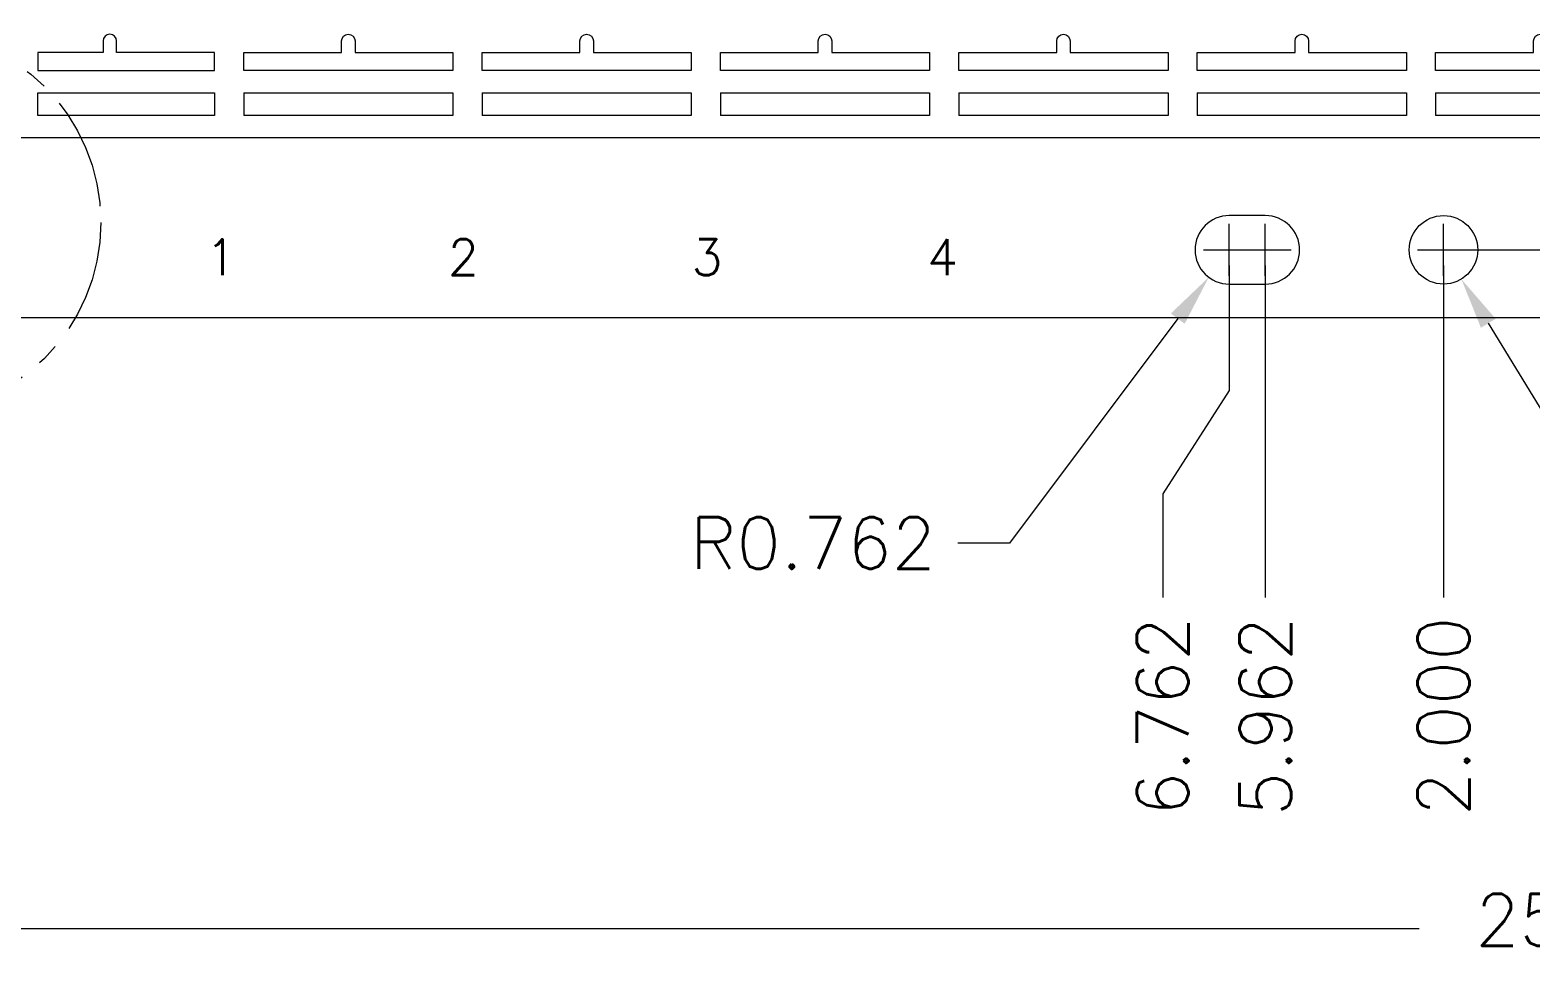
# Model space of a CAD drawing. Header units: millimetres. Extents: x 4544 to 5081, y 1539 to 1788.
# Drawn here: x 4888.62 to 4921.99, y 1667.28 to 1688.02 of the extents above; entities that cross this region are included whole.
import ezdxf

# ---------------------------------------------------------------- set-up
doc = ezdxf.new("R2010")
doc.units = ezdxf.units.MM
doc.linetypes.add('CENTER', pattern=[2, 1.25, -0.25, 0.25, -0.25])
doc.layers.add('1', color=7, linetype='Continuous')
doc.layers.add('PKG', color=2, linetype='Continuous')
doc.layers.add('标注线', color=3, linetype='Continuous', lineweight=18)
doc.styles.add('SIMPLEX', font='SIMPLEX')
doc.styles.get("Standard").update_dxf_attribs({"font": ''})
doc.styles.get('Standard').set_extended_font_data('SimSun')

msp = doc.modelspace()

# ---------------------------------------------------------------- linework, layer by layer
at = {"lineweight": 5}
for p, q in [((4890.2457, 1687.5229), (4888.7957, 1687.5229)), ((4888.7957, 1687.5229), (4888.7957, 1687.1229)), ((4890.2457, 1687.7779), (4890.2457, 1687.5229)), ((4890.5457, 1687.5229), (4890.5457, 1687.7779)), ((4892.7207, 1687.5229), (4890.5457, 1687.5229)), ((4892.7207, 1687.1229), (4892.7207, 1687.5229)), ((4888.7957, 1687.1229), (4892.7207, 1687.1229)), ((4892.7207, 1686.6229), (4892.7207, 1686.1229)), ((4893.3707, 1686.6229), (4893.3707, 1686.1229)), ((4898.0207, 1686.6229), (4898.0207, 1686.1229)), ((4898.6707, 1686.6229), (4898.6707, 1686.1229)), ((4903.3207, 1686.6229), (4903.3207, 1686.1229)), ((4903.9707, 1686.6229), (4903.9707, 1686.1229)), ((4908.6207, 1686.6229), (4908.6207, 1686.1229)), ((4909.2707, 1686.6229), (4909.2707, 1686.1229)), ((4913.9207, 1686.6229), (4913.9207, 1686.1229)), ((4914.5707, 1686.6229), (4914.5707, 1686.1229)), ((4919.2207, 1686.6229), (4919.2207, 1686.1229)), ((4919.8707, 1686.6229), (4919.8707, 1686.1229))]:
    msp.add_line(p, q, dxfattribs=at)
for points in [[(4895.5457, 1687.7779, -1), (4895.8457, 1687.7779), (4895.8457, 1687.5229), (4898.0207, 1687.5229), (4898.0207, 1687.1229), (4893.3707, 1687.1229), (4893.3707, 1687.5229), (4895.5457, 1687.5229)], [(4900.8457, 1687.7779, -1), (4901.1457, 1687.7779), (4901.1457, 1687.5229), (4903.3207, 1687.5229), (4903.3207, 1687.1229), (4898.6707, 1687.1229), (4898.6707, 1687.5229), (4900.8457, 1687.5229)], [(4906.1457, 1687.7779, -1), (4906.4457, 1687.7779), (4906.4457, 1687.5229), (4908.6207, 1687.5229), (4908.6207, 1687.1229), (4903.9707, 1687.1229), (4903.9707, 1687.5229), (4906.1457, 1687.5229)], [(4911.4457, 1687.7779, -1), (4911.7457, 1687.7779), (4911.7457, 1687.5229), (4913.9207, 1687.5229), (4913.9207, 1687.1229), (4909.2707, 1687.1229), (4909.2707, 1687.5229), (4911.4457, 1687.5229)], [(4916.7457, 1687.7779, -1), (4917.0457, 1687.7779), (4917.0457, 1687.5229), (4919.2207, 1687.5229), (4919.2207, 1687.1229), (4914.5707, 1687.1229), (4914.5707, 1687.5229), (4916.7457, 1687.5229)], [(4922.0457, 1687.7779, -1), (4922.3457, 1687.7779), (4922.3457, 1687.5229), (4924.5207, 1687.5229), (4924.5207, 1687.1229), (4919.8707, 1687.1229), (4919.8707, 1687.5229), (4922.0457, 1687.5229)]]:
    msp.add_lwpolyline(points, format="xyb", close=True, dxfattribs=at)
for points in [[(4892.7207, 1686.1229), (4888.7957, 1686.1229), (4888.7957, 1686.6229), (4892.7207, 1686.6229)], [(4893.3707, 1686.6229), (4898.0207, 1686.6229)], [(4898.6707, 1686.6229), (4903.3207, 1686.6229)], [(4903.9707, 1686.6229), (4908.6207, 1686.6229)], [(4909.2707, 1686.6229), (4913.9207, 1686.6229)], [(4914.5707, 1686.6229), (4919.2207, 1686.6229)], [(4919.8707, 1686.6229), (4924.5207, 1686.6229)], [(4898.0207, 1686.1229), (4893.3707, 1686.1229)], [(4903.3207, 1686.1229), (4898.6707, 1686.1229)], [(4908.6207, 1686.1229), (4903.9707, 1686.1229)], [(4913.9207, 1686.1229), (4909.2707, 1686.1229)], [(4919.2207, 1686.1229), (4914.5707, 1686.1229)], [(4924.5207, 1686.1229), (4919.8707, 1686.1229)]]:
    msp.add_lwpolyline(points, dxfattribs=at)
msp.add_arc((4890.3957, 1687.7779), 0.15, 0, 180, dxfattribs=at)
at = {"layer": '1', "lineweight": 5}
msp.add_line((4959.2957, 1681.6229), (4883.7957, 1681.6229), dxfattribs=at)
msp.add_lwpolyline([(4916.0837, 1682.3729, 1), (4916.0837, 1683.8969), (4915.2837, 1683.8969, 1), (4915.2837, 1682.3729)], format="xyb", close=True, dxfattribs=at)
msp.add_circle((4920.0457, 1683.1349), 0.762, dxfattribs=at)
at = {"layer": 'PKG', "lineweight": 5}
for p, q in [((4915.2837, 1682.5599), (4915.2837, 1683.7099)), ((4916.0837, 1682.5599), (4916.0837, 1683.7099)), ((4920.0457, 1682.5599), (4920.0457, 1683.7099)), ((4914.7087, 1683.1349), (4915.8587, 1683.1349)), ((4915.5087, 1683.1349), (4916.6587, 1683.1349)), ((4919.4707, 1683.1349), (4920.6207, 1683.1349))]:
    msp.add_line(p, q, dxfattribs=at)
at = {"layer": 'PKG', "color": 1, "lineweight": 5}
msp.add_lwpolyline([(4959.2957, 1685.6229), (4887.2957, 1685.6229), (4887.2957, 1755.6229), (4959.2957, 1755.6229)], dxfattribs=at)
at = {"layer": 'PKG', "color": 2, "linetype": 'CENTER', "lineweight": 5, "ltscale": 2}
msp.add_circle((4885.9154, 1683.743), 4.2763, dxfattribs=at)
at = {"layer": '标注线', "lineweight": 5}
for p, q in [((4920.3907, 1683.1349), (4964.3932, 1683.1349)), ((4915.2837, 1682.7899), (4915.2837, 1680.0097)), ((4916.0837, 1682.7899), (4916.0837, 1675.4097)), ((4920.0457, 1682.7899), (4920.0457, 1675.4097)), ((4914.1366, 1681.6052), (4910.3953, 1676.6161)), ((4921.0411, 1681.5024), (4924.0692, 1676.5369)), ((4915.2837, 1680.0097), (4913.8019, 1677.7097)), ((4913.8019, 1677.7097), (4913.8019, 1675.4097)), ((4910.3953, 1676.6161), (4909.2453, 1676.6161)), ((4888.301, 1668.0498), (4919.5076, 1668.0498))]:
    msp.add_line(p, q, dxfattribs=at)
for points in [[(4913.9832, 1681.7202), (4914.2899, 1681.4902), (4914.8265, 1682.5252)], [(4921.2048, 1681.6022), (4920.8775, 1681.4026), (4920.4424, 1682.4843)]]:
    msp.add_solid(points, dxfattribs=at)

# ---------------------------------------------------------------- texts
at = {"layer": 'PKG', "color": 1, "lineweight": 5, "char_height": 0.8, "attachment_point": 5}
for s, insert in [('{\\Fsimplex|c134;1}', (4892.864, 1682.9696, -0.0496)), ('{\\Fsimplex|c134;2}', (4898.2548, 1682.9696)), ('{\\Fsimplex|c134;3}', (4903.671, 1682.9696)), ('{\\Fsimplex|c134;4}', (4908.9073, 1682.9696))]:
    msp.add_mtext(s, dxfattribs=dict(at, insert=insert))
at = {"layer": '标注线', "lineweight": 5, "char_height": 1.15, "attachment_point": 5, "style": 'SIMPLEX'}
for s, insert in [('\\A1;R0.762', (4906.0253, 1676.6161)), ('250.000 (MOLD LINE)', (4929.1287, 1668.0498))]:
    msp.add_mtext(s, dxfattribs=dict(at, insert=insert))
at = {"layer": '标注线', "lineweight": 5, "char_height": 1.15, "attachment_point": 5, "rotation": 90, "style": 'SIMPLEX'}
for s, insert in [('\\A1;6.762', (4913.8019, 1672.7647)), ('\\A1;5.962', (4916.0837, 1672.7647)), ('\\A1;2.000', (4920.0457, 1672.7647))]:
    msp.add_mtext(s, dxfattribs=dict(at, insert=insert))

doc.saveas('drawing.dxf')
